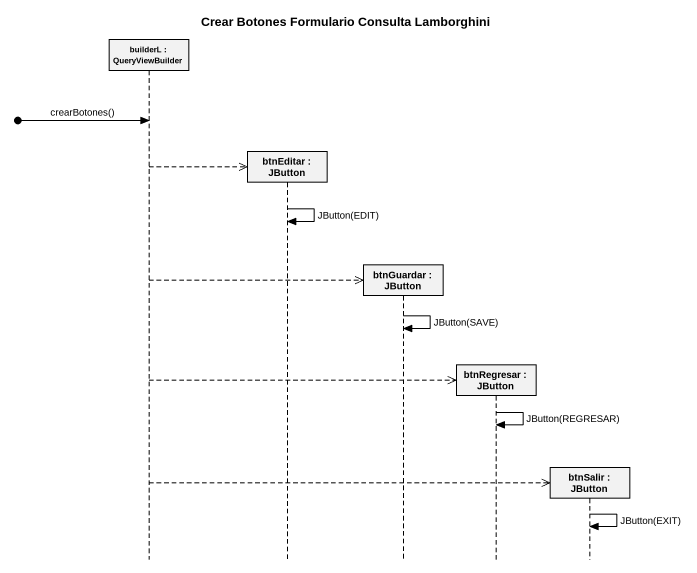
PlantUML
@startuml
title Crear Botones Formulario Consulta Lamborghini
hide footbox
participant "builderL : QueryViewBuilder" as builderL
participant "btnEditar : JButton" as btnEditar
participant "btnGuardar : JButton" as btnGuardar
participant "btnRegresar : JButton" as btnRegresar
participant "btnSalir : JButton" as btnSalir

[o-> builderL : crearBotones()
builderL -->> btnEditar **
btnEditar -> btnEditar : JButton(EDIT)
builderL -->> btnGuardar **
btnGuardar -> btnGuardar : JButton(SAVE)
builderL -->> btnRegresar **
btnRegresar -> btnRegresar : JButton(REGRESAR)
builderL -->> btnSalir **
btnSalir -> btnSalir : JButton(EXIT)
@enduml
